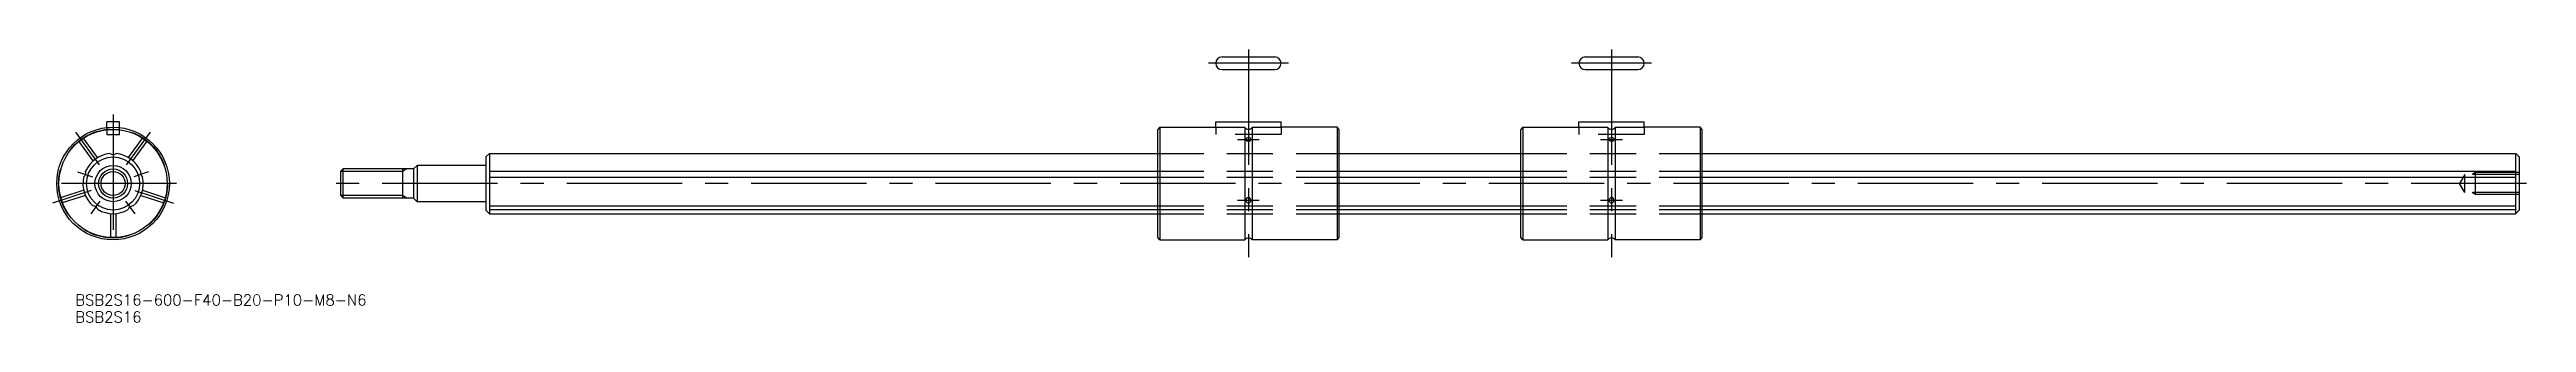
# Model space of a CAD drawing. Extents: x -18 to 665, y -38 to 37.
import ezdxf

# ---------------------------------------------------------------- set-up
doc = ezdxf.new("R2010")
doc.units = 0
doc.linetypes.add('CENTER', pattern=[50.8, 31.75, -6.35, 6.35, -6.35])
doc.linetypes.add('DASHED', pattern=[19.05, 12.7, -6.35])
doc.layers.get('0').update_dxf_attribs({"linetype": 'CONTINUOUS'})
doc.layers.add('CENTER', color=1, linetype='CENTER')
doc.styles.get("Standard").update_dxf_attribs({"font": 'txt.shx', "height": 3, "bigfont": 'bigfont.shx'})

# ---------------------------------------------------------------- blocks, each defined once
blk = doc.blocks.new('*U2')
at = {"color": 7, "linetype": 'CONTINUOUS'}
blk.add_text('BSB2S16-600-F40-B20-P10-M8-N6', height=3, dxfattribs=at).set_placement((-10.42, -33.55))
blk = doc.blocks.new('*U3')
at = {"color": 7, "linetype": 'CONTINUOUS'}
blk.add_text('BSB2S16', height=3, dxfattribs=at).set_placement((-10.42, -38.22))

msp = doc.modelspace()

# ---------------------------------------------------------------- linework, layer by layer
at = {"color": 7, "linetype": 'CONTINUOUS'}
for p, q in [((305.46, 34.85), (319.96, 34.85)), ((405.46, 34.85), (419.96, 34.85)), ((305.46, 31.35), (319.96, 31.35)), ((405.46, 31.35), (419.96, 31.35)), ((1.75, 17), (-1.75, 17)), ((-1.75, 15.4), (-1.75, 17)), ((1.75, 15.4), (1.75, 17)), ((288.31, 15.5), (287.71, 14.9)), ((287.71, -14.9), (287.71, 14.9)), ((288.31, 15.5), (288.31, -15.5)), ((288.31, 15.5), (303.71, 15.5)), ((303.71, 15.4), (303.71, 17)), ((303.71, 17), (321.71, 17)), ((311.71, 15.4), (303.71, 15.4)), ((311.71, 15.4), (311.71, -1.75)), ((313.71, 15.4), (313.71, -1.75)), ((321.71, 15.4), (313.71, 15.4)), ((321.71, 15.4), (321.71, 17)), ((337.11, 15.5), (321.71, 15.5)), ((337.11, 15.5), (337.11, -15.5)), ((337.71, 14.9), (337.11, 15.5)), ((337.71, -14.9), (337.71, 14.9)), ((388.31, 15.5), (387.71, 14.9)), ((387.71, -14.9), (387.71, 14.9)), ((388.31, 15.5), (388.31, -15.5)), ((388.31, 15.5), (403.71, 15.5)), ((403.71, 17), (421.71, 17)), ((403.71, 15.4), (403.71, 17)), ((411.71, 15.4), (403.71, 15.4)), ((411.71, 15.4), (411.71, -1.75)), ((413.71, 15.4), (413.71, -1.75)), ((421.71, 15.4), (413.71, 15.4)), ((421.71, 15.4), (421.71, 17)), ((437.11, 15.5), (421.71, 15.5)), ((437.11, 15.5), (437.11, -15.5)), ((437.71, 14.9), (437.11, 15.5)), ((437.71, -14.9), (437.71, 14.9)), ((102.71, 7.3), (103.67, 8.25)), ((102.71, 7.3), (102.71, -7.3)), ((103.67, 8.25), (287.71, 8.25)), ((103.71, 8.25), (103.71, -8.3)), ((337.71, 8.25), (387.71, 8.25)), ((437.71, 8.25), (661.71, 8.25)), ((661.71, 8.25), (661.71, -8.3)), ((662.71, 7.3), (661.76, 8.25)), ((662.71, 7.3), (662.71, -7.3)), ((62.71, 3.32), (63.39, 4)), ((62.71, -3.32), (62.71, 3.32)), ((63.39, -4), (63.39, 4)), ((82.71, 4), (63.39, 4)), ((79.71, 4), (79.71, -4)), ((82.71, 4), (83.71, 5)), ((82.71, 4), (82.71, -4)), ((102.71, 5), (83.71, 5)), ((83.71, 5), (83.71, -5)), ((103.71, 3.37), (287.71, 3.37)), ((103.71, 1.73), (287.71, 1.73)), ((337.71, 3.37), (387.71, 3.37)), ((337.71, 1.73), (387.71, 1.73)), ((437.71, 3.37), (661.71, 3.37)), ((437.71, 1.73), (661.71, 1.73)), ((62.71, -3.32), (63.39, -4)), ((82.71, -4), (63.39, -4)), ((82.71, -4), (83.71, -5)), ((102.71, -5), (83.71, -5)), ((103.71, -6.17), (287.71, -6.17)), ((311.71, -1.75), (311.71, -15.5)), ((313.71, -1.75), (313.71, -15.5)), ((337.71, -6.17), (387.71, -6.17)), ((411.71, -1.75), (411.71, -15.5)), ((413.71, -1.75), (413.71, -15.5)), ((437.71, -6.17), (661.71, -6.17)), ((102.71, -7.3), (103.71, -8.3)), ((103.71, -7.19), (287.71, -7.19)), ((103.71, -8.3), (287.71, -8.3)), ((337.71, -7.19), (387.71, -7.19)), ((337.71, -8.3), (387.71, -8.3)), ((437.71, -7.19), (661.71, -7.19)), ((437.71, -8.3), (661.71, -8.3)), ((662.71, -7.3), (661.71, -8.3)), ((288.31, -15.5), (287.71, -14.9)), ((288.31, -15.5), (311.71, -15.5)), ((337.11, -15.5), (313.71, -15.5)), ((337.11, -15.5), (337.71, -14.9)), ((388.31, -15.5), (387.71, -14.9)), ((388.31, -15.5), (411.71, -15.5)), ((437.11, -15.5), (413.71, -15.5)), ((437.11, -15.5), (437.71, -14.9))]:
    msp.add_line(p, q, dxfattribs=at)
at = {"color": 3, "linetype": 'DASHED'}
for p, q in [((-1.75, 15.4), (-1.75, 13.5)), ((1.75, 13.5), (1.75, 15.4)), ((303.71, 15.4), (303.71, 13.5)), ((321.71, 15.4), (321.71, 13.5)), ((403.71, 15.4), (403.71, 13.5)), ((421.71, 15.4), (421.71, 13.5)), ((-5.47, 6.25), (-9.41, 11.68)), ((-4.25, 7.13), (-8.2, 12.56)), ((-1.75, 13.5), (1.75, 13.5)), ((4.25, 7.13), (8.2, 12.56)), ((5.47, 6.25), (9.41, 11.68)), ((287.71, 8.25), (337.71, 8.25)), ((321.71, 13.5), (303.71, 13.5)), ((387.71, 8.25), (437.71, 8.25)), ((421.71, 13.5), (403.71, 13.5)), ((287.71, 3.37), (337.71, 3.37)), ((287.71, 1.73), (337.71, 1.73)), ((387.71, 3.37), (437.71, 3.37)), ((387.71, 1.73), (437.71, 1.73)), ((647.71, 2.46), (646.29, 0)), ((662.71, 2.46), (647.71, 2.46)), ((647.71, -2.46), (647.71, 2.46)), ((650.71, 3), (649.77, 2.46)), ((662.71, 3), (650.71, 3)), ((650.71, -3), (650.71, 3)), ((-8.09, -1.84), (-14.48, -3.92)), ((-7.63, -3.27), (-14.02, -5.34)), ((7.63, -3.27), (14.02, -5.34)), ((8.09, -1.84), (14.48, -3.92)), ((287.71, -6.17), (337.71, -6.17)), ((387.71, -6.17), (437.71, -6.17)), ((647.71, -2.46), (646.29, 0)), ((662.71, -2.46), (647.71, -2.46)), ((650.71, -3), (649.77, -2.46)), ((662.71, -3), (650.71, -3)), ((-0.75, -8.27), (-0.75, -14.98)), ((0.75, -8.27), (0.75, -14.98)), ((287.71, -7.19), (337.71, -7.19)), ((287.71, -8.3), (337.71, -8.3)), ((387.71, -7.19), (437.71, -7.19)), ((387.71, -8.3), (437.71, -8.3))]:
    msp.add_line(p, q, dxfattribs=at)
at = {"color": 3, "linetype": 'CONTINUOUS'}
for p, q in [((79.71, 3.32), (62.71, 3.32)), ((80.88, 4), (79.71, 3.32)), ((79.71, -3.32), (62.71, -3.32)), ((80.88, -4), (79.71, -3.32))]:
    msp.add_line(p, q, dxfattribs=at)
at = {"color": 7, "linetype": 'CONTINUOUS'}
for radius in [15.5, 14.9, 7.3, 5, 4]:
    msp.add_circle((0, 0), radius, dxfattribs=at)
at = {"color": 3, "linetype": 'DASHED'}
msp.add_circle((0, 0), 15, dxfattribs=at)
at = {"color": 3, "linetype": 'CONTINUOUS'}
msp.add_circle((0, 0), 3.32, dxfattribs=at)
at = {"color": 7, "linetype": 'CONTINUOUS'}
for centre, radius, start, end in [((305.46, 33.1), 1.75, 90, 270), ((319.96, 33.1), 1.75, 270, 90), ((405.46, 33.1), 1.75, 90, 270), ((419.96, 33.1), 1.75, 270, 90), ((312.71, 16.14), 1.25, 216.56548, 323.43452), ((412.71, 16.14), 1.25, 216.56548, 323.43452), ((0, 0), 8.3, 95.9897, 156.0103), ((0, 9.6), 1.6, 237.22684, 302.77316), ((0, 9.6), 1.6, 237.22684, 302.77316), ((0, 0), 8.3, 23.9897, 84.0103), ((312.35, 12.12), 0.392, 120.21266, 177.09286), ((312.36, 12.14), 0.397, 180.60827, 247.62814), ((312.71, 11.06), 1.5, 68.20136, 111.79864), ((312.71, 13.09), 1.41, 249.0721, 290.9279), ((313.06, 12.14), 0.397, 292.37186, 359.39173), ((313.07, 12.12), 0.392, 2.90714, 59.78734), ((412.35, 12.12), 0.392, 120.21266, 177.09286), ((412.36, 12.14), 0.397, 180.60827, 247.62814), ((412.71, 11.06), 1.5, 68.20136, 111.79864), ((412.71, 13.09), 1.41, 249.0721, 290.9279), ((413.06, 12.14), 0.397, 292.37186, 359.39173), ((413.07, 12.12), 0.392, 2.90714, 59.78734), ((0, 0), 8.3, 167.9897, 228.0103), ((-9.13, 2.97), 1.6, 309.22684, 14.77316), ((0, 0), 8.3, 311.9897, 12.0103), ((9.13, 2.97), 1.6, 165.22684, 230.77316), ((-5.64, -7.77), 1.6, 21.22684, 86.77316), ((5.64, -7.77), 1.6, 93.22684, 158.77316), ((312.67, -4.67), 0.707, 130.56293, 177.50717), ((312.68, -4.63), 0.714, 180.16889, 239.6254), ((312.71, -4.62), 0.702, 44.22787, 135.77213), ((312.71, -4.45), 0.888, 243.43661, 296.56339), ((312.75, -4.63), 0.714, 300.3746, 359.83111), ((312.75, -4.67), 0.707, 2.49283, 49.43707), ((412.67, -4.67), 0.707, 130.56293, 177.50717), ((412.68, -4.63), 0.714, 180.16889, 239.6254), ((412.71, -4.62), 0.702, 44.22787, 135.77213), ((412.71, -4.45), 0.888, 243.43661, 296.56339), ((412.75, -4.63), 0.714, 300.3746, 359.83111), ((412.75, -4.67), 0.707, 2.49283, 49.43707), ((0, 0), 8.3, 239.9897, 300.0103), ((312.71, -16.25), 1.25, 36.8699, 143.1301), ((412.71, -16.25), 1.25, 36.8699, 143.1301)]:
    msp.add_arc(centre, radius, start, end, dxfattribs=at)
at = {"layer": 'CENTER', "color": 1, "linetype": 'CENTER'}
for p, q in [((312.71, 36.85), (312.71, -20.24)), ((412.71, 36.85), (412.71, -20.24)), ((323.71, 33.1), (301.71, 33.1)), ((423.71, 33.1), (401.71, 33.1)), ((-3.7, 5.1), (-10.29, 14.16)), ((0, 19), (0, -17.5)), ((3.7, 5.1), (10.29, 14.16)), ((309.71, 12.14), (315.71, 12.14)), ((409.71, 12.14), (415.71, 12.14)), ((17.5, 0), (-17.5, 0)), ((-9.8, 3.18), (-5.71, 1.85)), ((9.8, 3.18), (5.71, 1.85)), ((664.71, 0), (60.71, 0)), ((-5.99, -1.95), (-16.64, -5.41)), ((-6.05, -8.33), (-3.53, -4.85)), ((6.05, -8.33), (3.53, -4.85)), ((5.99, -1.95), (16.64, -5.41)), ((315.71, -4.64), (309.71, -4.64)), ((415.71, -4.64), (409.71, -4.64))]:
    msp.add_line(p, q, dxfattribs=at)

# ---------------------------------------------------------------- block references
at = {"color": 7, "linetype": 'CONTINUOUS'}
for name in ['*U2', '*U3']:
    msp.add_blockref(name, (0, 0), dxfattribs=at)

doc.saveas('drawing.dxf')
